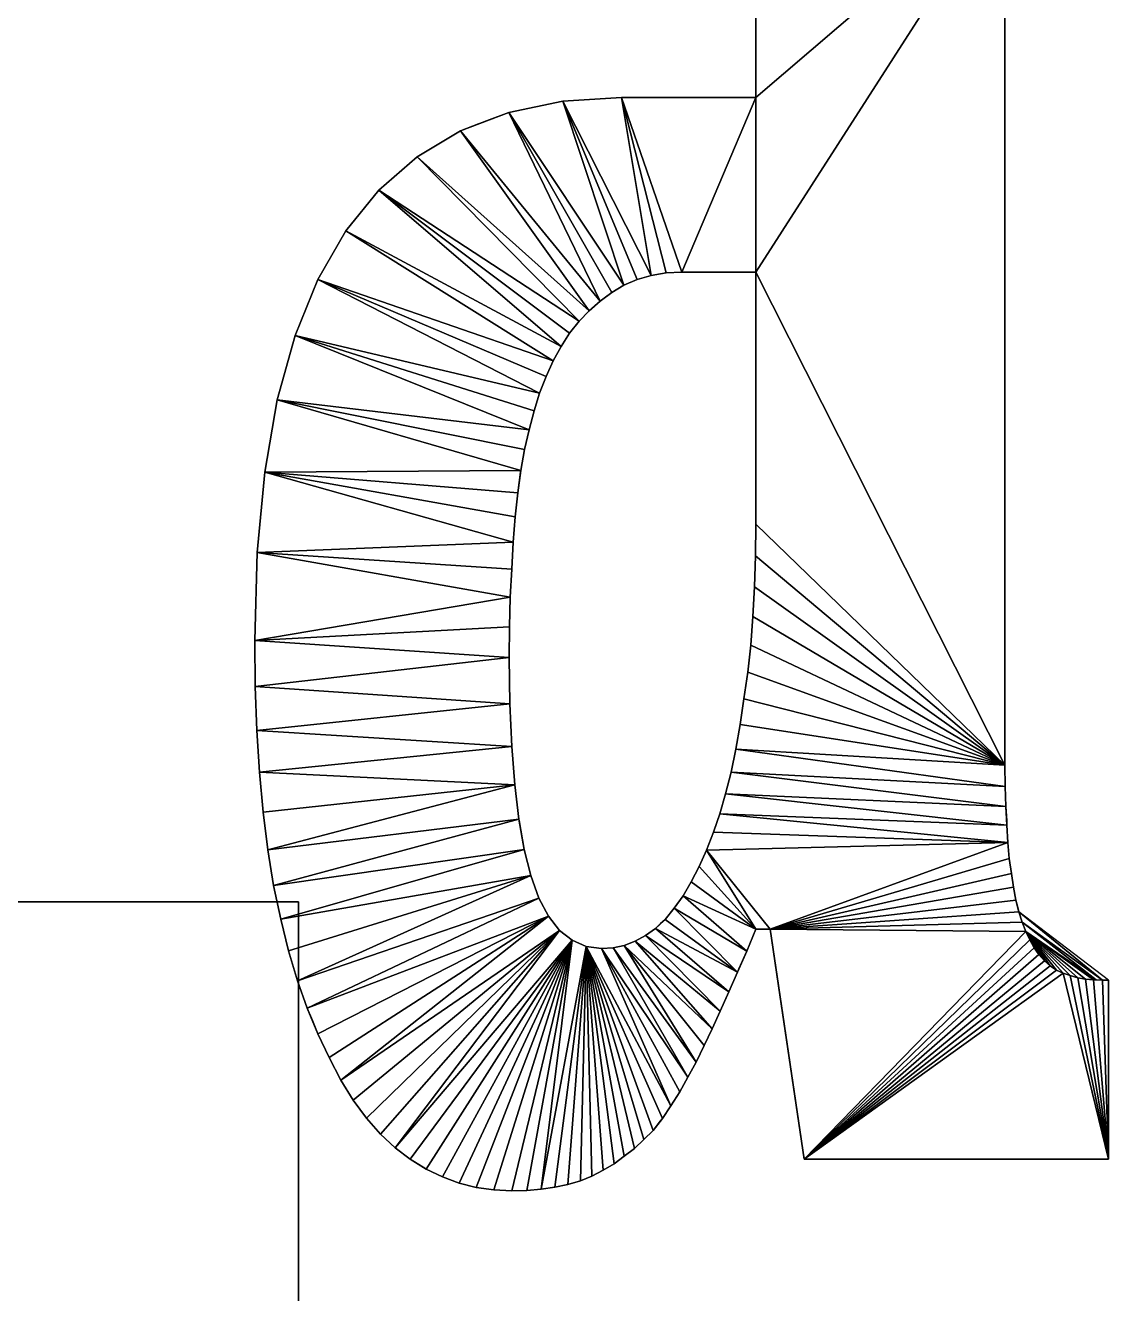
# Model space of a CAD drawing. Header units: inches. Extents: x 62 to 1153, y 3 to 780.
# Drawn here: x 97.991 to 101.176, y 30.869 to 34.597 of the extents above; entities that cross this region are included whole.
import ezdxf

# ---------------------------------------------------------------- set-up
doc = ezdxf.new("R2010")
doc.units = ezdxf.units.IN
doc.header["$MEASUREMENT"] = 0
doc.layers.add('Base', color=3, linetype='Continuous')
doc.layers.add('Main_Gear', color=4, linetype='Continuous')

msp = doc.modelspace()

# ---------------------------------------------------------------- linework, layer by layer
at = {"layer": 'Base'}
for points in [[(100.139, 35.0235, -44), (100.139, 34.3855, -44), (100.139, 34.3855, -43)], [(100.139, 35.0235, -44), (100.139, 34.3855, -43), (100.139, 35.0235, -43)], [(100.139, 35.0235, -43), (100.139, 34.3855, -43), (100.871, 35.0125, -43)], [(100.871, 35.0125, -43), (100.139, 33.8715, -43), (100.871, 32.4225, -43)], [(100.871, 35.0125, -43), (100.139, 34.3855, -43), (100.139, 33.8715, -43)], [(100.871, 32.4225, -44), (100.871, 35.0125, -44), (100.871, 32.4225, -43)], [(100.871, 35.0125, -43), (100.871, 32.4225, -43), (100.871, 35.0125, -44)], [(99.571, 34.3745, -44), (99.571, 34.3745, -43), (99.744, 34.3855, -43)], [(99.571, 34.3745, -44), (99.744, 34.3855, -43), (99.744, 34.3855, -44)], [(99.744, 34.3855, -43), (99.571, 34.3745, -43), (99.831, 33.8625, -43)], [(99.744, 34.3855, -44), (99.744, 34.3855, -43), (100.139, 34.3855, -44)], [(99.744, 34.3855, -43), (100.139, 34.3855, -43), (100.139, 34.3855, -44)], [(100.139, 34.3855, -43), (99.744, 34.3855, -43), (99.921, 33.8715, -43)], [(99.875, 33.8695, -43), (99.921, 33.8715, -43), (99.744, 34.3855, -43)], [(99.875, 33.8695, -43), (99.744, 34.3855, -43), (99.831, 33.8625, -43)], [(99.921, 33.8715, -43), (100.139, 33.8715, -43), (100.139, 34.3855, -43)], [(99.413, 34.3415, -44), (99.413, 34.3415, -43), (99.571, 34.3745, -43)], [(99.413, 34.3415, -44), (99.571, 34.3745, -43), (99.571, 34.3745, -44)], [(99.571, 34.3745, -43), (99.413, 34.3415, -43), (99.751, 33.8335, -43)], [(99.79, 33.8505, -43), (99.831, 33.8625, -43), (99.571, 34.3745, -43)], [(99.751, 33.8335, -43), (99.79, 33.8505, -43), (99.571, 34.3745, -43)], [(99.413, 34.3415, -43), (99.347, 34.3164, -44), (99.271, 34.2875, -43)], [(99.413, 34.3415, -43), (99.271, 34.2875, -43), (99.681, 33.7865, -43)], [(99.3318, 34.3106, -44), (99.271, 34.2875, -43), (99.347, 34.3164, -44)], [(99.3318, 34.3106, -44), (99.3236, 34.3075, -44), (99.271, 34.2875, -43)], [(99.271, 34.2875, -44), (99.271, 34.2875, -43), (99.3236, 34.3075, -44)], [(99.413, 34.3415, -43), (99.413, 34.3415, -44), (99.347, 34.3164, -44)], [(99.681, 33.7865, -43), (99.715, 33.8125, -43), (99.413, 34.3415, -43)], [(99.715, 33.8125, -43), (99.751, 33.8335, -43), (99.413, 34.3415, -43)], [(99.143, 34.2105, -44), (99.143, 34.2105, -43), (99.271, 34.2875, -43)], [(99.143, 34.2105, -44), (99.271, 34.2875, -43), (99.271, 34.2875, -44)], [(99.271, 34.2875, -43), (99.143, 34.2105, -43), (99.649, 33.7585, -43)], [(99.649, 33.7585, -43), (99.681, 33.7865, -43), (99.271, 34.2875, -43)], [(99.03, 34.1125, -44), (99.03, 34.1125, -43), (99.143, 34.2105, -43)], [(99.03, 34.1125, -44), (99.143, 34.2105, -43), (99.143, 34.2105, -44)], [(99.143, 34.2105, -43), (99.03, 34.1125, -43), (99.619, 33.7275, -43)], [(99.619, 33.7275, -43), (99.649, 33.7585, -43), (99.143, 34.2105, -43)], [(99.03, 34.1125, -44), (98.933, 33.9935, -44), (98.933, 33.9935, -43)], [(99.03, 34.1125, -44), (98.933, 33.9935, -43), (99.03, 34.1125, -43)], [(99.03, 34.1125, -43), (98.933, 33.9935, -43), (99.566, 33.6535, -43)], [(99.591, 33.6925, -43), (99.619, 33.7275, -43), (99.03, 34.1125, -43)], [(99.566, 33.6535, -43), (99.591, 33.6925, -43), (99.03, 34.1125, -43)], [(98.933, 33.9935, -44), (98.851, 33.8505, -44), (98.851, 33.8505, -43)], [(98.933, 33.9935, -44), (98.851, 33.8505, -43), (98.933, 33.9935, -43)], [(98.933, 33.9935, -43), (98.851, 33.8505, -43), (99.543, 33.6115, -43)], [(99.543, 33.6115, -43), (99.566, 33.6535, -43), (98.933, 33.9935, -43)], [(99.79, 33.8505, -44), (99.831, 33.8625, -44), (99.831, 33.8625, -43)], [(99.79, 33.8505, -44), (99.831, 33.8625, -43), (99.79, 33.8505, -43)], [(99.875, 33.8695, -43), (99.831, 33.8625, -43), (99.859, 33.8669, -44)], [(99.831, 33.8625, -44), (99.859, 33.8669, -44), (99.831, 33.8625, -43)], [(99.859, 33.8669, -44), (99.875, 33.8695, -44), (99.875, 33.8695, -43)], [(99.875, 33.8695, -44), (99.921, 33.8715, -44), (99.921, 33.8715, -43)], [(99.875, 33.8695, -44), (99.921, 33.8715, -43), (99.875, 33.8695, -43)], [(99.921, 33.8715, -44), (100.139, 33.8715, -44), (100.139, 33.8715, -43)], [(99.921, 33.8715, -44), (100.139, 33.8715, -43), (99.921, 33.8715, -43)], [(100.139, 33.1305, -43), (100.139, 33.8715, -43), (100.139, 33.1305, -44)], [(100.139, 33.8715, -44), (100.139, 33.1305, -44), (100.139, 33.8715, -43)], [(100.139, 33.8715, -43), (100.139, 33.1305, -43), (100.871, 32.4225, -43)], [(98.851, 33.8505, -44), (98.784, 33.6855, -44), (98.784, 33.6855, -43)], [(98.851, 33.8505, -44), (98.784, 33.6855, -43), (98.851, 33.8505, -43)], [(98.851, 33.8505, -43), (98.784, 33.6855, -43), (99.503, 33.5165, -43)], [(99.522, 33.5655, -43), (99.543, 33.6115, -43), (98.851, 33.8505, -43)], [(99.503, 33.5165, -43), (99.522, 33.5655, -43), (98.851, 33.8505, -43)], [(99.715, 33.8125, -44), (99.751, 33.8335, -44), (99.751, 33.8335, -43)], [(99.715, 33.8125, -44), (99.751, 33.8335, -43), (99.715, 33.8125, -43)], [(99.751, 33.8335, -44), (99.79, 33.8505, -44), (99.79, 33.8505, -43)], [(99.751, 33.8335, -44), (99.79, 33.8505, -43), (99.751, 33.8335, -43)], [(99.649, 33.7585, -44), (99.681, 33.7865, -44), (99.681, 33.7865, -43)], [(99.649, 33.7585, -44), (99.681, 33.7865, -43), (99.649, 33.7585, -43)], [(99.715, 33.8125, -43), (99.681, 33.7865, -43), (99.6928, 33.7955, -44)], [(99.681, 33.7865, -44), (99.6928, 33.7955, -44), (99.681, 33.7865, -43)], [(99.6928, 33.7955, -44), (99.715, 33.8125, -44), (99.715, 33.8125, -43)], [(99.649, 33.7585, -44), (99.649, 33.7585, -43), (99.619, 33.7275, -43)], [(99.649, 33.7585, -44), (99.619, 33.7275, -43), (99.619, 33.7275, -44)], [(99.619, 33.7275, -44), (99.619, 33.7275, -43), (99.591, 33.6925, -43)], [(99.619, 33.7275, -44), (99.591, 33.6925, -43), (99.591, 33.6925, -44)], [(98.784, 33.6855, -44), (98.732, 33.4965, -44), (98.732, 33.4965, -43)], [(98.784, 33.6855, -44), (98.732, 33.4965, -43), (98.784, 33.6855, -43)], [(98.784, 33.6855, -43), (98.732, 33.4965, -43), (99.472, 33.4085, -43)], [(99.487, 33.4645, -43), (99.503, 33.5165, -43), (98.784, 33.6855, -43)], [(99.472, 33.4085, -43), (99.487, 33.4645, -43), (98.784, 33.6855, -43)], [(99.591, 33.6925, -44), (99.591, 33.6925, -43), (99.566, 33.6535, -43)], [(99.591, 33.6925, -44), (99.566, 33.6535, -43), (99.566, 33.6535, -44)], [(99.566, 33.6535, -44), (99.566, 33.6535, -43), (99.543, 33.6115, -43)], [(99.566, 33.6535, -44), (99.543, 33.6115, -43), (99.543, 33.6115, -44)], [(99.543, 33.6115, -44), (99.543, 33.6115, -43), (99.522, 33.5655, -43)], [(99.543, 33.6115, -44), (99.522, 33.5655, -43), (99.522, 33.5655, -44)], [(99.522, 33.5655, -44), (99.522, 33.5655, -43), (99.503, 33.5165, -43)], [(99.522, 33.5655, -44), (99.503, 33.5165, -43), (99.503, 33.5165, -44)], [(98.732, 33.4965, -44), (98.695, 33.2835, -44), (98.695, 33.2835, -43)], [(98.732, 33.4965, -44), (98.695, 33.2835, -43), (98.732, 33.4965, -43)], [(98.732, 33.4965, -43), (98.695, 33.2835, -43), (99.448, 33.2885, -43)], [(99.448, 33.2885, -43), (99.459, 33.3505, -43), (98.732, 33.4965, -43)], [(99.459, 33.3505, -43), (99.472, 33.4085, -43), (98.732, 33.4965, -43)], [(99.503, 33.5165, -44), (99.503, 33.5165, -43), (99.487, 33.4645, -43)], [(99.503, 33.5165, -44), (99.487, 33.4645, -43), (99.487, 33.4645, -44)], [(99.487, 33.4645, -44), (99.487, 33.4645, -43), (99.472, 33.4085, -43)], [(99.487, 33.4645, -44), (99.472, 33.4085, -43), (99.472, 33.4085, -44)], [(99.472, 33.4085, -44), (99.472, 33.4085, -43), (99.459, 33.3505, -43)], [(99.472, 33.4085, -44), (99.459, 33.3505, -43), (99.459, 33.3505, -44)], [(99.459, 33.3505, -44), (99.459, 33.3505, -43), (99.448, 33.2885, -43)], [(99.459, 33.3505, -44), (99.448, 33.2885, -43), (99.448, 33.2885, -44)], [(98.695, 33.2835, -44), (98.673, 33.0475, -44), (98.673, 33.0475, -43)], [(98.695, 33.2835, -44), (98.673, 33.0475, -43), (98.695, 33.2835, -43)], [(98.695, 33.2835, -43), (98.673, 33.0475, -43), (99.425, 33.0775, -43)], [(99.439, 33.2235, -43), (99.448, 33.2885, -43), (98.695, 33.2835, -43)], [(99.425, 33.0775, -43), (99.431, 33.1525, -43), (98.695, 33.2835, -43)], [(99.431, 33.1525, -43), (99.439, 33.2235, -43), (98.695, 33.2835, -43)], [(99.448, 33.2885, -43), (99.439, 33.2235, -43), (99.4473, 33.2835, -44)], [(99.439, 33.2235, -44), (99.4473, 33.2835, -44), (99.439, 33.2235, -43)], [(99.448, 33.2885, -44), (99.448, 33.2885, -43), (99.4473, 33.2835, -44)], [(99.439, 33.2235, -44), (99.439, 33.2235, -43), (99.431, 33.1525, -43)], [(99.439, 33.2235, -44), (99.431, 33.1525, -43), (99.431, 33.1525, -44)], [(99.431, 33.1525, -44), (99.431, 33.1525, -43), (99.425, 33.0775, -43)], [(99.431, 33.1525, -44), (99.425, 33.0775, -43), (99.425, 33.0775, -44)], [(100.139, 33.1305, -44), (100.138, 33.0375, -44), (100.138, 33.0375, -43)], [(100.139, 33.1305, -44), (100.138, 33.0375, -43), (100.139, 33.1305, -43)], [(100.139, 33.1305, -43), (100.138, 33.0375, -43), (100.871, 32.4225, -43)], [(99.421, 32.9985, -43), (99.425, 33.0775, -43), (98.673, 33.0475, -43)], [(99.425, 33.0775, -44), (99.425, 33.0775, -43), (99.421, 32.9985, -43)], [(99.425, 33.0775, -44), (99.421, 32.9985, -43), (99.421, 32.9985, -44)], [(98.673, 33.0475, -44), (98.666, 32.7885, -44), (98.666, 32.7885, -43)], [(98.673, 33.0475, -44), (98.666, 32.7885, -43), (98.673, 33.0475, -43)], [(98.673, 33.0475, -43), (98.666, 32.7885, -43), (99.417, 32.9165, -43)], [(99.417, 32.9165, -43), (99.421, 32.9985, -43), (98.673, 33.0475, -43)], [(100.138, 33.0375, -44), (100.135, 32.9465, -44), (100.135, 32.9465, -43)], [(100.138, 33.0375, -44), (100.135, 32.9465, -43), (100.138, 33.0375, -43)], [(100.138, 33.0375, -43), (100.135, 32.9465, -43), (100.871, 32.4225, -43)], [(99.421, 32.9985, -44), (99.421, 32.9985, -43), (99.417, 32.9165, -43)], [(99.421, 32.9985, -44), (99.417, 32.9165, -43), (99.417, 32.9165, -44)], [(100.135, 32.9465, -44), (100.13, 32.8595, -44), (100.13, 32.8595, -43)], [(100.135, 32.9465, -44), (100.13, 32.8595, -43), (100.135, 32.9465, -43)], [(100.135, 32.9465, -43), (100.13, 32.8595, -43), (100.871, 32.4225, -43)], [(99.415, 32.8295, -43), (99.417, 32.9165, -43), (98.666, 32.7885, -43)], [(99.417, 32.9165, -44), (99.417, 32.9165, -43), (99.415, 32.8295, -43)], [(99.417, 32.9165, -44), (99.415, 32.8295, -43), (99.415, 32.8295, -44)], [(100.13, 32.8595, -44), (100.124, 32.7755, -44), (100.124, 32.7755, -43)], [(100.13, 32.8595, -44), (100.124, 32.7755, -43), (100.13, 32.8595, -43)], [(100.13, 32.8595, -43), (100.124, 32.7755, -43), (100.871, 32.4225, -43)], [(99.414, 32.7385, -43), (99.415, 32.8295, -43), (98.666, 32.7885, -43)], [(99.415, 32.8295, -43), (99.414, 32.7385, -43), (99.414, 32.7385, -44)], [(99.415, 32.8295, -43), (99.414, 32.7385, -44), (99.415, 32.8295, -44)], [(98.666, 32.7885, -44), (98.667, 32.6535, -44), (98.667, 32.6535, -43)], [(98.666, 32.7885, -44), (98.667, 32.6535, -43), (98.666, 32.7885, -43)], [(98.666, 32.7885, -43), (98.667, 32.6535, -43), (99.414, 32.7385, -43)], [(100.124, 32.7755, -44), (100.115, 32.6955, -44), (100.115, 32.6955, -43)], [(100.124, 32.7755, -44), (100.115, 32.6955, -43), (100.124, 32.7755, -43)], [(100.124, 32.7755, -43), (100.115, 32.6955, -43), (100.871, 32.4225, -43)], [(99.416, 32.6025, -43), (99.414, 32.7385, -43), (98.667, 32.6535, -43)], [(99.414, 32.7385, -44), (99.414, 32.7385, -43), (99.416, 32.6025, -43)], [(99.414, 32.7385, -44), (99.416, 32.6025, -43), (99.416, 32.6025, -44)], [(100.115, 32.6955, -44), (100.104, 32.6175, -44), (100.104, 32.6175, -43)], [(100.115, 32.6955, -44), (100.104, 32.6175, -43), (100.115, 32.6955, -43)], [(100.115, 32.6955, -43), (100.104, 32.6175, -43), (100.871, 32.4225, -43)], [(98.667, 32.6535, -44), (98.672, 32.5245, -44), (98.672, 32.5245, -43)], [(98.667, 32.6535, -44), (98.672, 32.5245, -43), (98.667, 32.6535, -43)], [(98.667, 32.6535, -43), (98.672, 32.5245, -43), (99.416, 32.6025, -43)], [(99.421, 32.4775, -43), (99.416, 32.6025, -43), (98.672, 32.5245, -43)], [(99.416, 32.6025, -44), (99.416, 32.6025, -43), (99.421, 32.4775, -43)], [(99.416, 32.6025, -44), (99.421, 32.4775, -43), (99.421, 32.4775, -44)], [(100.104, 32.6175, -44), (100.093, 32.5415, -44), (100.093, 32.5415, -43)], [(100.104, 32.6175, -44), (100.093, 32.5415, -43), (100.104, 32.6175, -43)], [(100.104, 32.6175, -43), (100.093, 32.5415, -43), (100.871, 32.4225, -43)], [(98.672, 32.5245, -44), (98.68, 32.4015, -44), (98.68, 32.4015, -43)], [(98.672, 32.5245, -44), (98.68, 32.4015, -43), (98.672, 32.5245, -43)], [(98.672, 32.5245, -43), (98.68, 32.4015, -43), (99.421, 32.4775, -43)], [(100.093, 32.5415, -44), (100.08, 32.4695, -44), (100.08, 32.4695, -43)], [(100.093, 32.5415, -44), (100.08, 32.4695, -43), (100.093, 32.5415, -43)], [(100.093, 32.5415, -43), (100.08, 32.4695, -43), (100.871, 32.4225, -43)], [(99.43, 32.3645, -43), (99.421, 32.4775, -43), (98.68, 32.4015, -43)], [(99.421, 32.4775, -44), (99.421, 32.4775, -43), (99.43, 32.3645, -43)], [(99.421, 32.4775, -44), (99.43, 32.3645, -43), (99.43, 32.3645, -44)], [(100.08, 32.4695, -44), (100.066, 32.4015, -44), (100.066, 32.4015, -43)], [(100.08, 32.4695, -44), (100.066, 32.4015, -43), (100.08, 32.4695, -43)], [(100.08, 32.4695, -43), (100.066, 32.4015, -43), (100.872, 32.3595, -43)], [(100.872, 32.3595, -43), (100.871, 32.4225, -43), (100.08, 32.4695, -43)], [(100.871, 32.4225, -44), (100.871, 32.4225, -43), (100.872, 32.3595, -43)], [(100.871, 32.4225, -44), (100.872, 32.3595, -43), (100.872, 32.3595, -44)], [(98.68, 32.4015, -44), (98.69, 32.2845, -44), (98.69, 32.2845, -43)], [(98.68, 32.4015, -44), (98.69, 32.2845, -43), (98.68, 32.4015, -43)], [(98.68, 32.4015, -43), (98.69, 32.2845, -43), (99.43, 32.3645, -43)], [(100.066, 32.4015, -44), (100.05, 32.3385, -44), (100.05, 32.3385, -43)], [(100.066, 32.4015, -44), (100.05, 32.3385, -43), (100.066, 32.4015, -43)], [(100.066, 32.4015, -43), (100.05, 32.3385, -43), (100.874, 32.3005, -43)], [(100.874, 32.3005, -43), (100.872, 32.3595, -43), (100.066, 32.4015, -43)], [(98.69, 32.2845, -43), (98.704, 32.1735, -43), (99.43, 32.3645, -43)], [(99.442, 32.2635, -43), (99.43, 32.3645, -43), (98.704, 32.1735, -43)], [(99.43, 32.3645, -44), (99.43, 32.3645, -43), (99.442, 32.2635, -43)], [(99.43, 32.3645, -44), (99.442, 32.2635, -43), (99.442, 32.2635, -44)], [(100.05, 32.3385, -44), (100.033, 32.2795, -44), (100.033, 32.2795, -43)], [(100.05, 32.3385, -44), (100.033, 32.2795, -43), (100.05, 32.3385, -43)], [(100.033, 32.2795, -43), (100.877, 32.2455, -43), (100.05, 32.3385, -43)], [(100.874, 32.3005, -43), (100.05, 32.3385, -43), (100.877, 32.2455, -43)], [(100.872, 32.3595, -44), (100.872, 32.3595, -43), (100.874, 32.3005, -43)], [(100.872, 32.3595, -44), (100.874, 32.3005, -43), (100.874, 32.3005, -44)], [(100.874, 32.3005, -44), (100.874, 32.3005, -43), (100.8763, 32.2595, -44)], [(100.874, 32.3005, -43), (100.877, 32.2455, -43), (100.8763, 32.2595, -44)], [(98.704, 32.1735, -43), (98.69, 32.2845, -43), (98.704, 32.1735, -44)], [(98.69, 32.2845, -44), (98.704, 32.1735, -44), (98.69, 32.2845, -43)], [(98.704, 32.1735, -43), (98.721, 32.0685, -43), (99.442, 32.2635, -43)], [(99.458, 32.1745, -43), (99.442, 32.2635, -43), (98.721, 32.0685, -43)], [(99.442, 32.2635, -44), (99.442, 32.2635, -43), (99.4427, 32.2595, -44)], [(99.442, 32.2635, -43), (99.458, 32.1745, -43), (99.4427, 32.2595, -44)], [(99.458, 32.1745, -44), (99.4427, 32.2595, -44), (99.458, 32.1745, -43)], [(100.026, 32.2595, -44), (100.014, 32.2255, -43), (100.033, 32.2795, -43)], [(100.014, 32.2255, -43), (100.88, 32.1945, -43), (100.033, 32.2795, -43)], [(100.026, 32.2595, -44), (100.014, 32.2255, -44), (100.014, 32.2255, -43)], [(100.033, 32.2795, -44), (100.026, 32.2595, -44), (100.033, 32.2795, -43)], [(100.877, 32.2455, -43), (100.033, 32.2795, -43), (100.88, 32.1945, -43)], [(100.877, 32.2455, -44), (100.8763, 32.2595, -44), (100.877, 32.2455, -43)], [(100.014, 32.2255, -44), (99.994, 32.1725, -44), (99.994, 32.1725, -43)], [(100.014, 32.2255, -44), (99.994, 32.1725, -43), (100.014, 32.2255, -43)], [(100.014, 32.2255, -43), (99.994, 32.1725, -43), (100.88, 32.1945, -43)], [(100.877, 32.2455, -44), (100.877, 32.2455, -43), (100.88, 32.1945, -43)], [(100.877, 32.2455, -44), (100.88, 32.1945, -43), (100.88, 32.1945, -44)], [(100.181, 31.9405, -43), (100.88, 32.1945, -43), (99.994, 32.1725, -43)], [(100.884, 32.1475, -43), (100.88, 32.1945, -43), (100.181, 31.9405, -43)], [(100.88, 32.1945, -43), (100.884, 32.1475, -43), (100.88, 32.1945, -44)], [(100.884, 32.1475, -44), (100.88, 32.1945, -44), (100.884, 32.1475, -43)], [(98.704, 32.1735, -44), (98.721, 32.0685, -44), (98.721, 32.0685, -43)], [(98.704, 32.1735, -44), (98.721, 32.0685, -43), (98.704, 32.1735, -43)], [(98.721, 32.0685, -43), (98.742, 31.9695, -43), (99.458, 32.1745, -43)], [(99.477, 32.0975, -43), (99.458, 32.1745, -43), (98.742, 31.9695, -43)], [(99.458, 32.1745, -44), (99.458, 32.1745, -43), (99.477, 32.0975, -43)], [(99.458, 32.1745, -44), (99.477, 32.0975, -43), (99.477, 32.0975, -44)], [(99.994, 32.1725, -44), (99.972, 32.1245, -44), (99.972, 32.1245, -43)], [(99.994, 32.1725, -44), (99.972, 32.1245, -43), (99.994, 32.1725, -43)], [(99.972, 32.1245, -43), (100.139, 31.9405, -43), (99.994, 32.1725, -43)], [(100.139, 31.9405, -43), (100.181, 31.9405, -43), (99.994, 32.1725, -43)], [(100.89, 32.1035, -43), (100.884, 32.1475, -43), (100.181, 31.9405, -43)], [(100.884, 32.1475, -44), (100.884, 32.1475, -43), (100.89, 32.1035, -43)], [(100.89, 32.1035, -43), (100.89, 32.1035, -44), (100.884, 32.1475, -44)], [(99.972, 32.1245, -44), (99.949, 32.0795, -44), (99.949, 32.0795, -43)], [(99.972, 32.1245, -44), (99.949, 32.0795, -43), (99.972, 32.1245, -43)], [(99.972, 32.1245, -43), (99.949, 32.0795, -43), (100.139, 31.9405, -43)], [(98.765, 31.8765, -43), (99.477, 32.0975, -43), (98.742, 31.9695, -43)], [(98.791, 31.7885, -43), (99.477, 32.0975, -43), (98.765, 31.8765, -43)], [(99.477, 32.0975, -43), (98.791, 31.7885, -43), (99.501, 32.0315, -43)], [(99.477, 32.0975, -44), (99.477, 32.0975, -43), (99.501, 32.0315, -43)], [(99.477, 32.0975, -44), (99.501, 32.0315, -43), (99.501, 32.0315, -44)], [(99.949, 32.0795, -44), (99.925, 32.0385, -44), (99.925, 32.0385, -43)], [(99.949, 32.0795, -44), (99.925, 32.0385, -43), (99.949, 32.0795, -43)], [(99.949, 32.0795, -43), (99.925, 32.0385, -43), (100.139, 31.9405, -43)], [(100.896, 32.0635, -43), (100.89, 32.1035, -43), (100.181, 31.9405, -43)], [(100.896, 32.0635, -44), (100.89, 32.1035, -44), (100.896, 32.0635, -43)], [(100.89, 32.1035, -43), (100.896, 32.0635, -43), (100.89, 32.1035, -44)], [(98.721, 32.0685, -44), (98.742, 31.9695, -44), (98.742, 31.9695, -43)], [(98.721, 32.0685, -44), (98.742, 31.9695, -43), (98.721, 32.0685, -43)], [(99.925, 32.0385, -44), (99.899, 32.0015, -44), (99.899, 32.0015, -43)], [(99.925, 32.0385, -44), (99.899, 32.0015, -43), (99.925, 32.0385, -43)], [(99.925, 32.0385, -43), (99.899, 32.0015, -43), (100.112, 31.8755, -43)], [(100.112, 31.8755, -43), (100.139, 31.9405, -43), (99.925, 32.0385, -43)], [(100.903, 32.0255, -43), (100.896, 32.0635, -43), (100.181, 31.9405, -43)], [(100.896, 32.0635, -44), (100.896, 32.0635, -43), (100.903, 32.0255, -43)], [(100.903, 32.0255, -44), (100.896, 32.0635, -44), (100.903, 32.0255, -43)], [(98.82, 31.7075, -43), (99.501, 32.0315, -43), (98.791, 31.7885, -43)], [(99.529, 31.9785, -43), (99.501, 32.0315, -43), (98.82, 31.7075, -43)], [(99.501, 32.0315, -44), (99.501, 32.0315, -43), (99.529, 31.9785, -43)], [(99.501, 32.0315, -44), (99.529, 31.9785, -43), (99.529, 31.9785, -44)], [(99.899, 32.0015, -44), (99.872, 31.9685, -44), (99.872, 31.9685, -43)], [(99.899, 32.0015, -44), (99.872, 31.9685, -43), (99.899, 32.0015, -43)], [(99.899, 32.0015, -43), (99.872, 31.9685, -43), (100.085, 31.8135, -43)], [(100.085, 31.8135, -43), (100.112, 31.8755, -43), (99.899, 32.0015, -43)], [(100.912, 31.9915, -43), (100.903, 32.0255, -43), (100.181, 31.9405, -43)], [(100.9088, 32.0035, -44), (100.903, 32.0255, -44), (100.903, 32.0255, -43)], [(100.903, 32.0255, -43), (100.912, 31.9915, -43), (100.9088, 32.0035, -44)], [(100.912, 31.9915, -44), (100.9088, 32.0035, -44), (100.912, 31.9915, -43)], [(98.742, 31.9695, -44), (98.765, 31.8765, -44), (98.765, 31.8765, -43)], [(98.742, 31.9695, -44), (98.765, 31.8765, -43), (98.742, 31.9695, -43)], [(98.82, 31.7075, -43), (98.851, 31.6325, -43), (99.529, 31.9785, -43)], [(98.851, 31.6325, -43), (98.884, 31.5625, -43), (99.529, 31.9785, -43)], [(98.884, 31.5625, -43), (98.919, 31.4965, -43), (99.529, 31.9785, -43)], [(99.562, 31.9365, -43), (99.529, 31.9785, -43), (98.919, 31.4965, -43)], [(99.529, 31.9785, -44), (99.529, 31.9785, -43), (99.562, 31.9365, -43)], [(99.529, 31.9785, -44), (99.562, 31.9365, -43), (99.562, 31.9365, -44)], [(99.844, 31.9425, -43), (99.872, 31.9685, -43), (99.859, 31.9564, -44)], [(99.872, 31.9685, -43), (99.844, 31.9425, -43), (100.085, 31.8135, -43)], [(99.872, 31.9685, -44), (99.859, 31.9564, -44), (99.872, 31.9685, -43)], [(100.912, 31.9915, -43), (100.181, 31.9405, -43), (100.922, 31.9605, -43)], [(100.922, 31.9605, -43), (100.181, 31.9405, -43), (100.933, 31.9335, -43)], [(100.912, 31.9915, -44), (100.922, 31.9605, -44), (101.158, 31.7905, -44)], [(101.158, 31.7905, -44), (101.176, 31.7905, -44), (100.912, 31.9915, -44)], [(100.912, 31.9915, -44), (100.912, 31.9915, -43), (100.922, 31.9605, -43)], [(100.922, 31.9605, -44), (100.912, 31.9915, -44), (100.922, 31.9605, -43)], [(100.922, 31.9605, -44), (100.933, 31.9335, -44), (101.139, 31.7912, -44)], [(101.139, 31.7912, -44), (101.158, 31.7905, -44), (100.922, 31.9605, -44)], [(100.933, 31.9335, -43), (100.933, 31.9335, -44), (100.922, 31.9605, -43)], [(100.922, 31.9605, -44), (100.922, 31.9605, -43), (100.933, 31.9335, -44)], [(98.919, 31.4965, -43), (98.955, 31.4375, -43), (99.562, 31.9365, -43)], [(98.955, 31.4375, -43), (98.994, 31.3845, -43), (99.562, 31.9365, -43)], [(98.994, 31.3845, -43), (99.035, 31.3375, -43), (99.562, 31.9365, -43)], [(99.035, 31.3375, -43), (99.078, 31.2975, -43), (99.562, 31.9365, -43)], [(99.599, 31.9075, -43), (99.562, 31.9365, -43), (99.078, 31.2975, -43)], [(99.562, 31.9365, -44), (99.562, 31.9365, -43), (99.599, 31.9075, -43)], [(99.562, 31.9365, -44), (99.599, 31.9075, -43), (99.599, 31.9075, -44)], [(99.784, 31.9045, -44), (99.784, 31.9045, -43), (99.814, 31.9215, -43)], [(99.784, 31.9045, -44), (99.814, 31.9215, -43), (99.814, 31.9215, -44)], [(99.814, 31.9215, -43), (99.784, 31.9045, -43), (100.034, 31.6995, -43)], [(99.814, 31.9215, -44), (99.814, 31.9215, -43), (99.844, 31.9425, -43)], [(99.814, 31.9215, -44), (99.844, 31.9425, -43), (99.844, 31.9425, -44)], [(99.844, 31.9425, -43), (99.814, 31.9215, -43), (100.059, 31.7555, -43)], [(100.034, 31.6995, -43), (100.059, 31.7555, -43), (99.814, 31.9215, -43)], [(99.844, 31.9425, -44), (99.844, 31.9425, -43), (99.859, 31.9564, -44)], [(100.059, 31.7555, -43), (100.085, 31.8135, -43), (99.844, 31.9425, -43)], [(100.139, 31.9405, -44), (100.139, 31.9405, -43), (100.112, 31.8755, -43)], [(100.139, 31.9405, -44), (100.112, 31.8755, -43), (100.112, 31.8755, -44)], [(100.139, 31.9405, -43), (100.139, 31.9405, -44), (100.181, 31.9405, -43)], [(100.181, 31.9405, -44), (100.181, 31.9405, -43), (100.139, 31.9405, -44)], [(100.181, 31.9405, -44), (100.2095, 31.7475, -44), (100.181, 31.9405, -43)], [(100.2095, 31.7475, -44), (100.281, 31.2635, -43), (100.181, 31.9405, -43)], [(100.281, 31.2635, -43), (100.933, 31.9335, -43), (100.181, 31.9405, -43)], [(100.933, 31.9335, -43), (100.281, 31.2635, -43), (100.944, 31.9085, -43)], [(100.957, 31.8855, -44), (100.971, 31.8655, -44), (100.933, 31.9335, -44)], [(100.971, 31.8655, -44), (100.987, 31.8475, -44), (100.933, 31.9335, -44)], [(100.944, 31.9085, -44), (100.957, 31.8855, -44), (100.933, 31.9335, -44)], [(100.987, 31.8475, -44), (101.004, 31.8325, -44), (100.933, 31.9335, -44)], [(101.004, 31.8325, -44), (101.023, 31.8195, -44), (100.933, 31.9335, -44)], [(101.023, 31.8195, -44), (101.042, 31.8105, -44), (100.933, 31.9335, -44)], [(101.042, 31.8105, -44), (101.063, 31.8035, -44), (100.933, 31.9335, -44)], [(101.063, 31.8035, -44), (101.085, 31.7975, -44), (100.933, 31.9335, -44)], [(101.085, 31.7975, -44), (101.108, 31.7935, -44), (100.933, 31.9335, -44)], [(101.108, 31.7935, -44), (101.132, 31.7915, -44), (100.933, 31.9335, -44)], [(101.132, 31.7915, -44), (101.139, 31.7912, -44), (100.933, 31.9335, -44)], [(100.933, 31.9335, -43), (100.944, 31.9085, -43), (100.944, 31.9085, -44)], [(100.933, 31.9335, -43), (100.944, 31.9085, -44), (100.933, 31.9335, -44)], [(99.123, 31.2635, -43), (99.599, 31.9075, -43), (99.078, 31.2975, -43)], [(99.17, 31.2345, -43), (99.599, 31.9075, -43), (99.123, 31.2635, -43)], [(99.17, 31.2345, -43), (99.218, 31.2115, -43), (99.599, 31.9075, -43)], [(99.218, 31.2115, -43), (99.267, 31.1935, -43), (99.599, 31.9075, -43)], [(99.267, 31.1935, -43), (99.317, 31.1805, -43), (99.599, 31.9075, -43)], [(99.317, 31.1805, -43), (99.369, 31.1735, -43), (99.599, 31.9075, -43)], [(99.369, 31.1735, -43), (99.421, 31.1705, -43), (99.599, 31.9075, -43)], [(99.421, 31.1705, -43), (99.466, 31.1715, -43), (99.599, 31.9075, -43)], [(99.466, 31.1715, -43), (99.508, 31.1755, -43), (99.599, 31.9075, -43)], [(99.64, 31.8895, -43), (99.599, 31.9075, -43), (99.508, 31.1755, -43)], [(99.508, 31.1755, -43), (99.548, 31.1815, -43), (99.64, 31.8895, -43)], [(99.548, 31.1815, -43), (99.586, 31.1895, -43), (99.64, 31.8895, -43)], [(99.586, 31.1895, -43), (99.623, 31.2005, -43), (99.64, 31.8895, -43)], [(99.599, 31.9075, -44), (99.599, 31.9075, -43), (99.64, 31.8895, -43)], [(99.599, 31.9075, -44), (99.64, 31.8895, -43), (99.64, 31.8895, -44)], [(99.623, 31.2005, -43), (99.657, 31.2135, -43), (99.64, 31.8895, -43)], [(99.64, 31.8895, -44), (99.64, 31.8895, -43), (99.685, 31.8835, -43)], [(99.64, 31.8895, -44), (99.685, 31.8835, -43), (99.685, 31.8835, -44)], [(99.81, 31.3215, -43), (99.837, 31.3485, -43), (99.64, 31.8895, -43)], [(99.837, 31.3485, -43), (99.864, 31.3835, -43), (99.64, 31.8895, -43)], [(99.782, 31.2955, -43), (99.81, 31.3215, -43), (99.64, 31.8895, -43)], [(99.752, 31.2725, -43), (99.782, 31.2955, -43), (99.64, 31.8895, -43)], [(99.722, 31.2505, -43), (99.752, 31.2725, -43), (99.64, 31.8895, -43)], [(99.69, 31.2315, -43), (99.722, 31.2505, -43), (99.64, 31.8895, -43)], [(99.657, 31.2135, -43), (99.69, 31.2315, -43), (99.64, 31.8895, -43)], [(99.864, 31.3835, -43), (99.889, 31.4205, -43), (99.64, 31.8895, -43)], [(99.685, 31.8835, -43), (99.64, 31.8895, -43), (99.889, 31.4205, -43)], [(99.685, 31.8835, -44), (99.685, 31.8835, -43), (99.719, 31.8855, -43)], [(99.685, 31.8835, -44), (99.719, 31.8855, -43), (99.719, 31.8855, -44)], [(99.719, 31.8855, -43), (99.685, 31.8835, -43), (99.939, 31.5045, -43)], [(99.889, 31.4205, -43), (99.915, 31.4615, -43), (99.685, 31.8835, -43)], [(99.915, 31.4615, -43), (99.939, 31.5045, -43), (99.685, 31.8835, -43)], [(99.719, 31.8855, -44), (99.719, 31.8855, -43), (99.752, 31.8925, -43)], [(99.719, 31.8855, -44), (99.752, 31.8925, -43), (99.752, 31.8925, -44)], [(99.752, 31.8925, -43), (99.719, 31.8855, -43), (99.963, 31.5495, -43)], [(99.939, 31.5045, -43), (99.963, 31.5495, -43), (99.719, 31.8855, -43)], [(99.752, 31.8925, -44), (99.752, 31.8925, -43), (99.784, 31.9045, -43)], [(99.752, 31.8925, -44), (99.784, 31.9045, -43), (99.784, 31.9045, -44)], [(99.784, 31.9045, -43), (99.752, 31.8925, -43), (100.01, 31.6475, -43)], [(99.963, 31.5495, -43), (99.987, 31.5985, -43), (99.752, 31.8925, -43)], [(99.987, 31.5985, -43), (100.01, 31.6475, -43), (99.752, 31.8925, -43)], [(100.01, 31.6475, -43), (100.034, 31.6995, -43), (99.784, 31.9045, -43)], [(100.944, 31.9085, -43), (100.281, 31.2635, -43), (100.957, 31.8855, -43)], [(100.957, 31.8855, -43), (100.281, 31.2635, -43), (100.971, 31.8655, -43)], [(100.957, 31.8855, -44), (100.944, 31.9085, -44), (100.957, 31.8855, -43)], [(100.944, 31.9085, -43), (100.957, 31.8855, -43), (100.944, 31.9085, -44)], [(100.957, 31.8855, -44), (100.957, 31.8855, -43), (100.971, 31.8655, -43)], [(100.971, 31.8655, -44), (100.957, 31.8855, -44), (100.971, 31.8655, -43)], [(98.765, 31.8765, -44), (98.791, 31.7885, -44), (98.791, 31.7885, -43)], [(98.765, 31.8765, -44), (98.791, 31.7885, -43), (98.765, 31.8765, -43)], [(100.085, 31.8135, -43), (100.0893, 31.8233, -44), (100.112, 31.8755, -43)], [(100.112, 31.8755, -44), (100.112, 31.8755, -43), (100.0893, 31.8233, -44)], [(100.971, 31.8655, -43), (100.281, 31.2635, -43), (100.987, 31.8475, -43)], [(100.987, 31.8475, -43), (100.281, 31.2635, -43), (101.004, 31.8325, -43)], [(100.971, 31.8655, -43), (100.987, 31.8475, -43), (100.971, 31.8655, -44)], [(100.987, 31.8475, -44), (100.971, 31.8655, -44), (100.987, 31.8475, -43)], [(100.987, 31.8475, -43), (101.004, 31.8325, -43), (101.004, 31.8325, -44)], [(100.987, 31.8475, -43), (101.004, 31.8325, -44), (100.987, 31.8475, -44)], [(100.085, 31.8135, -44), (100.085, 31.8135, -43), (100.059, 31.7555, -43)], [(100.085, 31.8135, -44), (100.059, 31.7555, -43), (100.059, 31.7555, -44)], [(100.085, 31.8135, -43), (100.085, 31.8135, -44), (100.0893, 31.8233, -44)], [(101.004, 31.8325, -43), (100.281, 31.2635, -43), (101.023, 31.8195, -43)], [(101.023, 31.8195, -43), (100.281, 31.2635, -43), (101.042, 31.8105, -43)], [(101.176, 31.2635, -43), (101.042, 31.8105, -43), (100.281, 31.2635, -43)], [(101.023, 31.8195, -44), (101.004, 31.8325, -44), (101.023, 31.8195, -43)], [(101.004, 31.8325, -43), (101.023, 31.8195, -43), (101.004, 31.8325, -44)], [(101.023, 31.8195, -44), (101.023, 31.8195, -43), (101.042, 31.8105, -43)], [(101.042, 31.8105, -43), (101.042, 31.8105, -44), (101.023, 31.8195, -44)], [(101.063, 31.8035, -44), (101.042, 31.8105, -43), (101.063, 31.8035, -43)], [(101.042, 31.8105, -44), (101.042, 31.8105, -43), (101.063, 31.8035, -44)], [(101.063, 31.8035, -43), (101.042, 31.8105, -43), (101.176, 31.2635, -43)], [(98.791, 31.7885, -44), (98.82, 31.7075, -44), (98.82, 31.7075, -43)], [(98.791, 31.7885, -44), (98.82, 31.7075, -43), (98.791, 31.7885, -43)], [(101.063, 31.8035, -44), (101.063, 31.8035, -43), (101.085, 31.7975, -43)], [(101.085, 31.7975, -43), (101.085, 31.7975, -44), (101.063, 31.8035, -44)], [(101.085, 31.7975, -43), (101.063, 31.8035, -43), (101.176, 31.2635, -43)], [(101.085, 31.7975, -44), (101.085, 31.7975, -43), (101.108, 31.7935, -43)], [(101.085, 31.7975, -44), (101.108, 31.7935, -43), (101.108, 31.7935, -44)], [(101.108, 31.7935, -43), (101.085, 31.7975, -43), (101.176, 31.2635, -43)], [(101.132, 31.7915, -44), (101.108, 31.7935, -44), (101.132, 31.7915, -43)], [(101.108, 31.7935, -43), (101.132, 31.7915, -43), (101.108, 31.7935, -44)], [(101.132, 31.7915, -43), (101.108, 31.7935, -43), (101.176, 31.2635, -43)], [(101.132, 31.7915, -43), (101.158, 31.7905, -43), (101.139, 31.7912, -44)], [(101.132, 31.7915, -44), (101.132, 31.7915, -43), (101.139, 31.7912, -44)], [(101.158, 31.7905, -43), (101.132, 31.7915, -43), (101.176, 31.2635, -43)], [(101.158, 31.7905, -44), (101.139, 31.7912, -44), (101.158, 31.7905, -43)], [(101.158, 31.7905, -44), (101.158, 31.7905, -43), (101.176, 31.7905, -43)], [(101.176, 31.7905, -43), (101.176, 31.7905, -44), (101.158, 31.7905, -44)], [(101.176, 31.7905, -43), (101.158, 31.7905, -43), (101.176, 31.2635, -43)], [(101.176, 31.7905, -43), (101.176, 31.2635, -43), (101.176, 31.7905, -44)], [(101.176, 31.2635, -44), (101.176, 31.7905, -44), (101.176, 31.2635, -43)], [(100.059, 31.7555, -43), (100.034, 31.6995, -43), (100.0555, 31.7475, -44)], [(100.034, 31.6995, -44), (100.0555, 31.7475, -44), (100.034, 31.6995, -43)], [(100.059, 31.7555, -44), (100.059, 31.7555, -43), (100.0555, 31.7475, -44)], [(100.2095, 31.7475, -44), (100.281, 31.2635, -44), (100.281, 31.2635, -43)], [(98.851, 31.6325, -43), (98.82, 31.7075, -43), (98.835, 31.6712, -44)], [(98.82, 31.7075, -44), (98.835, 31.6712, -44), (98.82, 31.7075, -43)], [(100.034, 31.6995, -44), (100.034, 31.6995, -43), (100.01, 31.6475, -43)], [(100.034, 31.6995, -44), (100.01, 31.6475, -43), (100.01, 31.6475, -44)], [(98.835, 31.6712, -44), (98.851, 31.6325, -44), (98.851, 31.6325, -43)], [(98.851, 31.6325, -44), (98.884, 31.5625, -44), (98.884, 31.5625, -43)], [(98.851, 31.6325, -44), (98.884, 31.5625, -43), (98.851, 31.6325, -43)], [(100.01, 31.6475, -44), (100.01, 31.6475, -43), (99.987, 31.5985, -43)], [(100.01, 31.6475, -44), (99.987, 31.5985, -43), (99.987, 31.5985, -44)], [(99.987, 31.5985, -44), (99.987, 31.5985, -43), (99.963, 31.5495, -43)], [(99.987, 31.5985, -44), (99.963, 31.5495, -43), (99.963, 31.5495, -44)], [(98.884, 31.5625, -44), (98.919, 31.4965, -44), (98.919, 31.4965, -43)], [(98.884, 31.5625, -44), (98.919, 31.4965, -43), (98.884, 31.5625, -43)], [(99.963, 31.5495, -44), (99.963, 31.5495, -43), (99.939, 31.5045, -43)], [(99.963, 31.5495, -44), (99.939, 31.5045, -43), (99.939, 31.5045, -44)], [(98.919, 31.4965, -44), (98.955, 31.4375, -44), (98.955, 31.4375, -43)], [(98.919, 31.4965, -44), (98.955, 31.4375, -43), (98.919, 31.4965, -43)], [(99.939, 31.5045, -44), (99.939, 31.5045, -43), (99.915, 31.4615, -43)], [(99.939, 31.5045, -44), (99.915, 31.4615, -43), (99.915, 31.4615, -44)], [(98.955, 31.4375, -44), (98.994, 31.3845, -44), (98.994, 31.3845, -43)], [(98.955, 31.4375, -44), (98.994, 31.3845, -43), (98.955, 31.4375, -43)], [(99.915, 31.4615, -44), (99.915, 31.4615, -43), (99.889, 31.4205, -43)], [(99.915, 31.4615, -44), (99.889, 31.4205, -43), (99.889, 31.4205, -44)], [(99.889, 31.4205, -44), (99.889, 31.4205, -43), (99.864, 31.3835, -43)], [(99.889, 31.4205, -44), (99.864, 31.3835, -43), (99.864, 31.3835, -44)], [(98.994, 31.3845, -44), (99.035, 31.3375, -44), (99.035, 31.3375, -43)], [(98.994, 31.3845, -44), (99.035, 31.3375, -43), (98.994, 31.3845, -43)], [(99.837, 31.3485, -43), (99.859, 31.377, -44), (99.864, 31.3835, -43)], [(99.837, 31.3485, -43), (99.837, 31.3485, -44), (99.859, 31.377, -44)], [(99.864, 31.3835, -44), (99.864, 31.3835, -43), (99.859, 31.377, -44)], [(99.035, 31.3375, -44), (99.078, 31.2975, -44), (99.078, 31.2975, -43)], [(99.035, 31.3375, -44), (99.078, 31.2975, -43), (99.035, 31.3375, -43)], [(99.81, 31.3215, -44), (99.837, 31.3485, -44), (99.837, 31.3485, -43)], [(99.81, 31.3215, -44), (99.837, 31.3485, -43), (99.81, 31.3215, -43)], [(99.078, 31.2975, -44), (99.123, 31.2635, -44), (99.123, 31.2635, -43)], [(99.078, 31.2975, -44), (99.123, 31.2635, -43), (99.078, 31.2975, -43)], [(99.752, 31.2725, -44), (99.782, 31.2955, -44), (99.782, 31.2955, -43)], [(99.752, 31.2725, -44), (99.782, 31.2955, -43), (99.752, 31.2725, -43)], [(99.782, 31.2955, -44), (99.81, 31.3215, -44), (99.81, 31.3215, -43)], [(99.782, 31.2955, -44), (99.81, 31.3215, -43), (99.782, 31.2955, -43)], [(99.123, 31.2635, -44), (99.1684, 31.2355, -44), (99.123, 31.2635, -43)], [(99.1684, 31.2355, -44), (99.17, 31.2345, -43), (99.123, 31.2635, -43)], [(99.6968, 31.2355, -44), (99.722, 31.2505, -43), (99.69, 31.2315, -43)], [(99.6968, 31.2355, -44), (99.722, 31.2505, -44), (99.722, 31.2505, -43)], [(99.722, 31.2505, -44), (99.752, 31.2725, -44), (99.752, 31.2725, -43)], [(99.722, 31.2505, -44), (99.752, 31.2725, -43), (99.722, 31.2505, -43)], [(100.281, 31.2635, -44), (101.176, 31.2635, -43), (100.281, 31.2635, -43)], [(100.281, 31.2635, -44), (101.176, 31.2635, -44), (101.176, 31.2635, -43)], [(99.1684, 31.2355, -44), (99.17, 31.2345, -44), (99.17, 31.2345, -43)], [(99.17, 31.2345, -44), (99.218, 31.2115, -44), (99.218, 31.2115, -43)], [(99.17, 31.2345, -44), (99.218, 31.2115, -43), (99.17, 31.2345, -43)], [(99.623, 31.2005, -44), (99.657, 31.2135, -44), (99.657, 31.2135, -43)], [(99.623, 31.2005, -44), (99.657, 31.2135, -43), (99.623, 31.2005, -43)], [(99.657, 31.2135, -44), (99.69, 31.2315, -44), (99.69, 31.2315, -43)], [(99.657, 31.2135, -44), (99.69, 31.2315, -43), (99.657, 31.2135, -43)], [(99.69, 31.2315, -44), (99.6968, 31.2355, -44), (99.69, 31.2315, -43)], [(99.218, 31.2115, -44), (99.267, 31.1935, -44), (99.267, 31.1935, -43)], [(99.218, 31.2115, -44), (99.267, 31.1935, -43), (99.218, 31.2115, -43)], [(99.267, 31.1935, -44), (99.317, 31.1805, -44), (99.317, 31.1805, -43)], [(99.267, 31.1935, -44), (99.317, 31.1805, -43), (99.267, 31.1935, -43)], [(99.317, 31.1805, -44), (99.369, 31.1735, -44), (99.369, 31.1735, -43)], [(99.317, 31.1805, -44), (99.369, 31.1735, -43), (99.317, 31.1805, -43)], [(99.466, 31.1715, -44), (99.508, 31.1755, -44), (99.508, 31.1755, -43)], [(99.466, 31.1715, -44), (99.508, 31.1755, -43), (99.466, 31.1715, -43)], [(99.508, 31.1755, -44), (99.548, 31.1815, -44), (99.548, 31.1815, -43)], [(99.508, 31.1755, -44), (99.548, 31.1815, -43), (99.508, 31.1755, -43)], [(99.548, 31.1815, -44), (99.586, 31.1895, -44), (99.586, 31.1895, -43)], [(99.548, 31.1815, -44), (99.586, 31.1895, -43), (99.548, 31.1815, -43)], [(99.586, 31.1895, -44), (99.623, 31.2005, -44), (99.623, 31.2005, -43)], [(99.586, 31.1895, -44), (99.623, 31.2005, -43), (99.586, 31.1895, -43)], [(99.369, 31.1735, -44), (99.421, 31.1705, -44), (99.421, 31.1705, -43)], [(99.369, 31.1735, -44), (99.421, 31.1705, -43), (99.369, 31.1735, -43)], [(99.421, 31.1705, -44), (99.466, 31.1715, -44), (99.466, 31.1715, -43)], [(99.421, 31.1705, -44), (99.466, 31.1715, -43), (99.421, 31.1705, -43)]]:
    msp.add_3dface(points, dxfattribs=at)
at = {"layer": 'Main_Gear'}
for points in [[(98.7939, 32.0203, -7.4682), (92.5939, 32.0203, -11.4682), (98.7939, 32.0203, -11.4682)], [(92.5939, 32.0203, -11.4682), (98.7939, 32.0203, -7.4682), (92.5939, 32.0203, -7.4682)], [(98.7939, 25.8203, -11.4682), (98.7939, 32.0203, -7.4682), (98.7939, 32.0203, -11.4682)], [(98.7939, 32.0203, -7.4682), (98.7939, 25.8203, -11.4682), (98.7939, 25.8203, -7.4682)]]:
    msp.add_3dface(points, dxfattribs=at)

doc.saveas('drawing.dxf')
